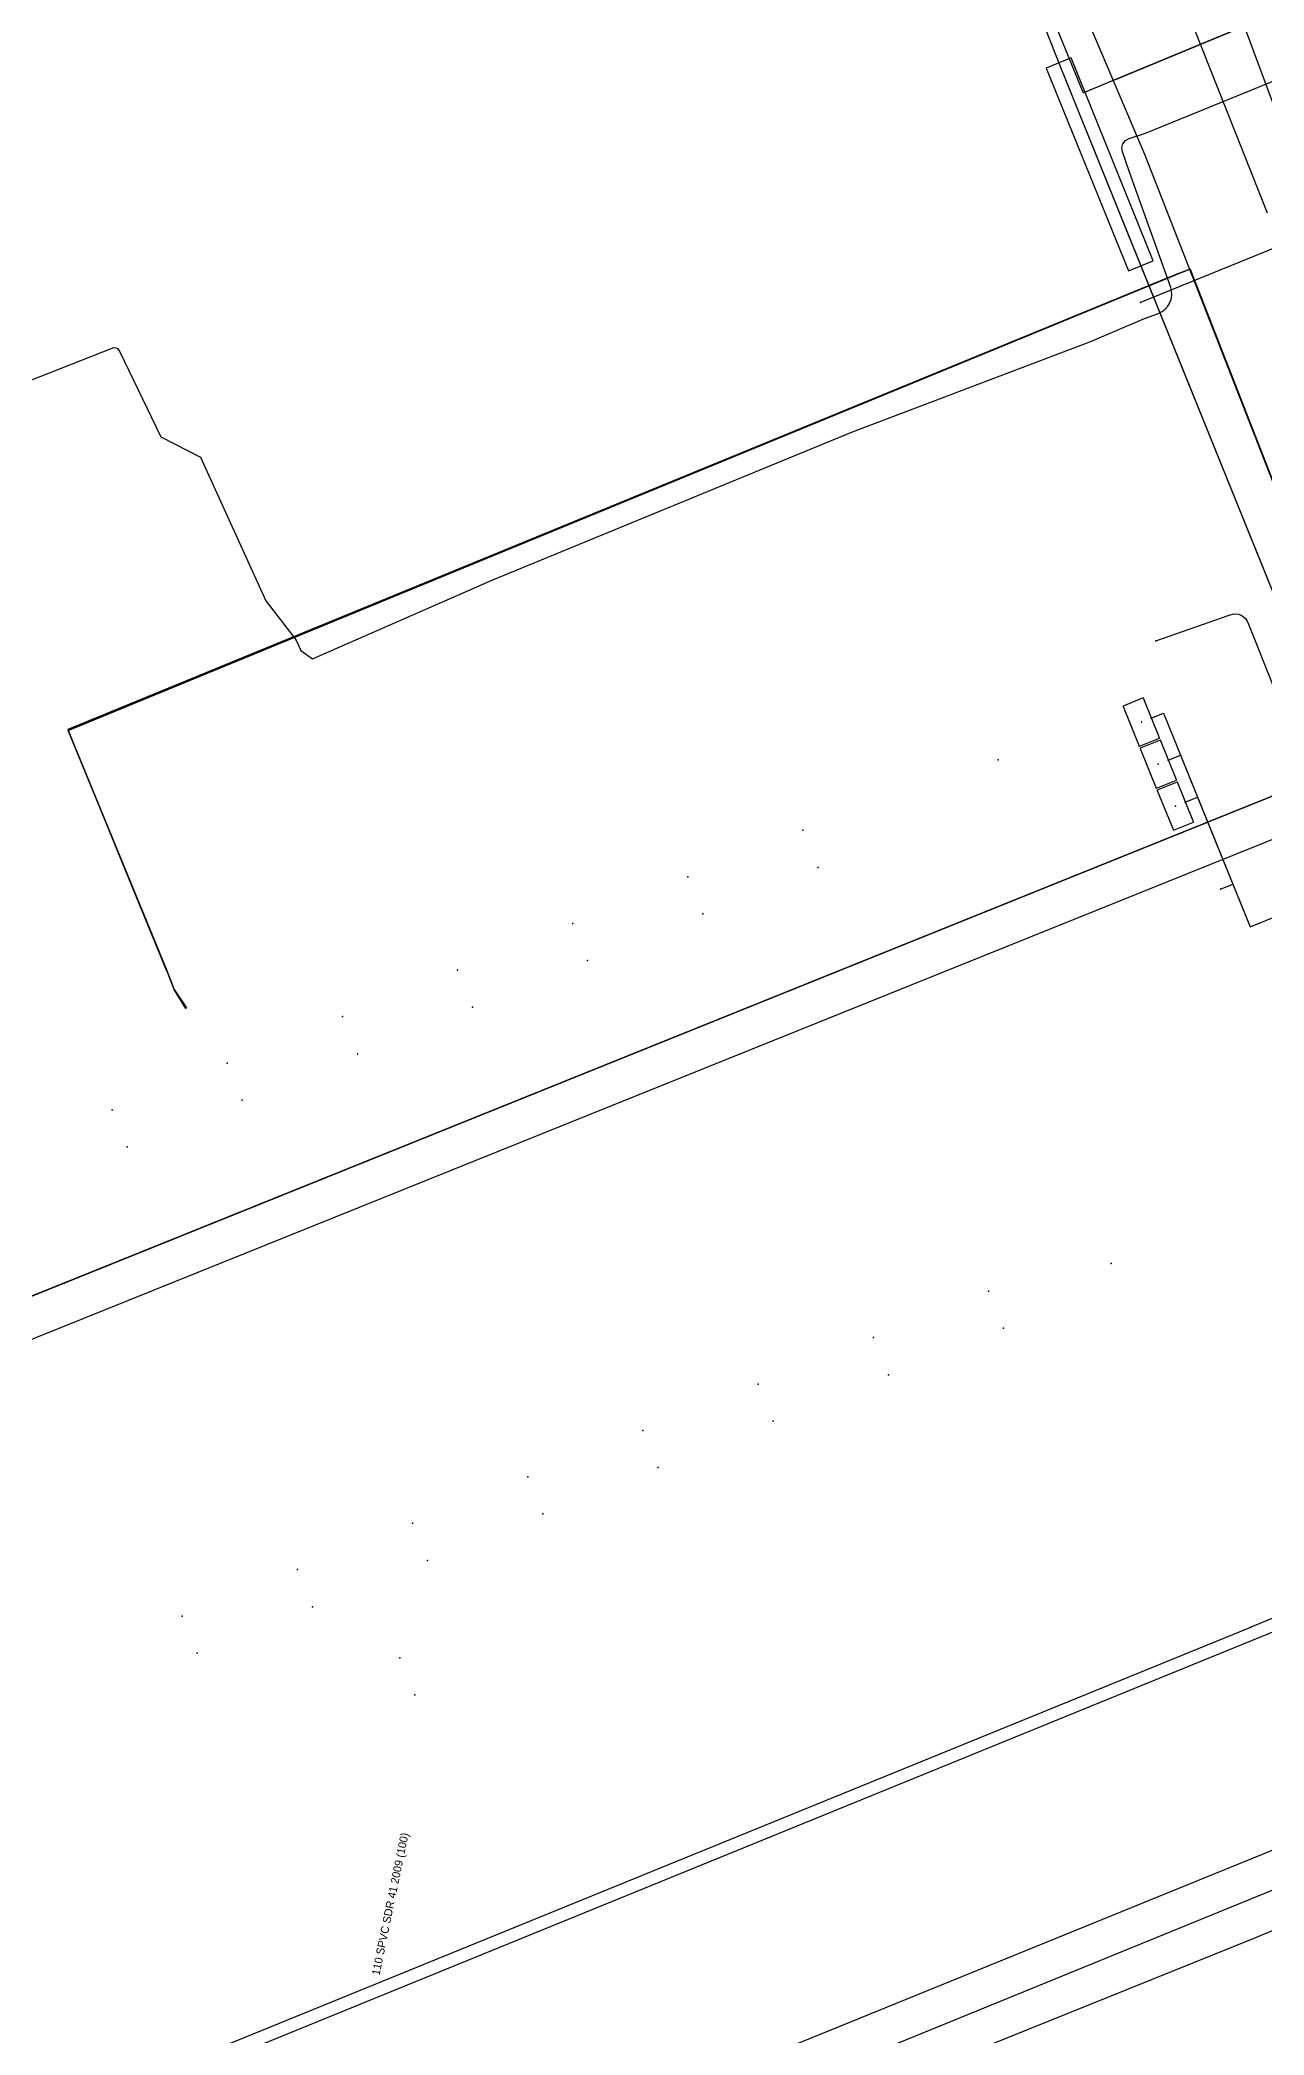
# Model space of a CAD drawing. Header units: metres. Extents: x -529 to 260, y -315 to 217.
# Drawn here: x -425.2 to -379.3, y -245.4 to -170.6 of the extents above; entities that cross this region are included whole.
import ezdxf

# ---------------------------------------------------------------- set-up
doc = ezdxf.new("R2010")
doc.units = ezdxf.units.M
for name, color, linetype, true_color in [('GM0772_GWA_Rioolleiding', 7, 'Continuous', 0xba38a8), ('KL1001_WAT_Mantelbuis', 7, 'Continuous', 0x0000ff), ('KL1001_WAT_Waterleiding', 7, 'Continuous', 0x0000ff), ('KL1011_DAT_Duct', 7, 'Continuous', 0x00ff00), ('KL1011_DAT_ExtraGeometrie', 7, 'Continuous', 0x00ff00), ('KL1011_DAT_Kabelbed', 7, 'Continuous', 0x00ff00), ('KL1011_DAT_Kast', 7, 'Continuous', 0x00ff00), ('KL1011_DAT_Mantelbuis', 7, 'Continuous', 0x00ff00), ('KL1011_DAT_Telecommunicatiekabel', 7, 'Continuous', 0x00ff00), ('KL1031_ELS_Appurtenance', 7, 'Continuous', 0x960000), ('KL1031_ELS_Elektriciteitskabel', 7, 'Continuous', 0x960000), ('KL1031_ELS_ExtraGeometrie', 7, 'Continuous', 0x960000), ('KL1031_ELS_Kast', 7, 'Continuous', 0x960000), ('KL1031_ELS_Mantelbuis', 7, 'Continuous', 0x960000), ('KL1031_GLD_Annotatie', 7, 'Continuous', 0xffffff), ('KL1031_GLD_Appurtenance', 7, 'Continuous', 0xffaf3c), ('KL1031_GLD_OlieGasChemicalienPijpleiding', 7, 'Continuous', 0xffaf3c), ('KL1049_DAT_Mantelbuis', 7, 'Continuous', 0x00ff00), ('KL1049_DAT_Telecommunicatiekabel', 7, 'Continuous', 0x00ff00), ('KL1051_DAT_Appurtenance', 7, 'Continuous', 0x00ff00), ('KL1051_DAT_Kabelbed', 7, 'Continuous', 0x00ff00)]:
    doc.layers.add(name, color=color, linetype=linetype, true_color=true_color)

msp = doc.modelspace()

# ---------------------------------------------------------------- linework, layer by layer
at = {"layer": 'GM0772_GWA_Rioolleiding', "linetype": 'CONTINUOUS'}
for points in [[(-379.161, -177.11), (-401.556, -120.63)], [(-385.214, -156.14), (-377.986, -175.607)], [(-356.544, -229.347), (-398.329, -246.355)], [(-413.21, -253.954), (-357.535, -231.21)]]:
    msp.add_lwpolyline(points, dxfattribs=at)
at = {"layer": 'KL1001_WAT_Mantelbuis', "linetype": 'CONTINUOUS'}
msp.add_lwpolyline([(-384.882, -172.111), (-378.269, -169.372)], dxfattribs=at)
at = {"layer": 'KL1001_WAT_Waterleiding', "linetype": 'CONTINUOUS'}
for points in [[(-435.044, -139.892), (-431.194, -138.336), (-425.616, -136.079), (-418.497, -133.2), (-412.042, -130.589), (-406.732, -128.441), (-403.741, -129.555), (-402.328, -132.997), (-399.617, -139.6), (-396.641, -146.847), (-394.079, -153.088), (-391.227, -160.034), (-389.18, -165.022), (-387.393, -169.371), (-386.061, -172.597), (-384.837, -172.093), (-381.275, -170.615), (-376.513, -168.645)], [(-442.386, -256.162), (-411.4, -243.523), (-374.024, -228.282)]]:
    msp.add_lwpolyline(points, dxfattribs=at)
at = {"layer": 'KL1011_DAT_Duct', "linetype": 'CONTINUOUS'}
for points in [[(-396.566, -147.173), (-386.946, -171.576)], [(-386.946, -171.576), (-383.943, -178.993)], [(-386.946, -171.576), (-383.943, -178.993)], [(-383.943, -178.993), (-374.652, -201.942), (-375.115, -202.131)]]:
    msp.add_lwpolyline(points, dxfattribs=at)
at = {"layer": 'KL1011_DAT_ExtraGeometrie', "linetype": 'CONTINUOUS'}
msp.add_lwpolyline([(-386.52, -171.295), (-387.447, -171.671), (-384.369, -179.274), (-383.442, -178.898), (-386.52, -171.295)], close=True, dxfattribs=at)
at = {"layer": 'KL1011_DAT_Kabelbed', "linetype": 'CONTINUOUS'}
for points in [[(-396.566, -147.173), (-386.946, -171.576)], [(-386.946, -171.576), (-383.943, -178.993)], [(-383.943, -178.993), (-374.652, -201.942), (-375.115, -202.131)]]:
    msp.add_lwpolyline(points, dxfattribs=at)
at = {"layer": 'KL1011_DAT_Kast'}
msp.add_point((-389.253, -197.605), dxfattribs=at)
at = {"layer": 'KL1011_DAT_Mantelbuis', "linetype": 'CONTINUOUS'}
msp.add_lwpolyline([(-386.946, -171.576), (-383.943, -178.993)], dxfattribs=at)
at = {"layer": 'KL1011_DAT_Telecommunicatiekabel', "linetype": 'CONTINUOUS'}
msp.add_lwpolyline([(-385.142, -140.534), (-385.175, -140.572), (-387.719, -141.607), (-387.072, -143.198), (-387.142, -143.4), (-396.566, -147.173), (-386.946, -171.576), (-374.652, -201.942), (-375.115, -202.131)], dxfattribs=at)
at = {"layer": 'KL1031_ELS_Appurtenance'}
for p in [(-384.331, -175.578), (-415.575, -193.121), (-383.343, -193.137), (-383.513, -196.037), (-382.878, -197.614), (-382.239, -199.189), (-396.569, -200.243), (-396.009, -201.635), (-400.886, -201.99), (-380.919, -202.452), (-400.325, -203.381), (-405.203, -203.735), (-409.519, -205.482), (-404.642, -205.127), (-408.958, -206.873), (-413.835, -207.228), (-413.275, -208.619), (-418.151, -208.974), (-422.467, -210.72), (-417.591, -210.365), (-421.907, -212.111), (-385.01, -216.477), (-389.61, -217.521), (-389.049, -218.912), (-393.929, -219.26), (-398.248, -221), (-393.368, -220.652), (-402.567, -222.74), (-397.687, -222.392), (-402.007, -224.131), (-406.885, -224.479), (-411.205, -226.218), (-406.325, -225.87), (-415.524, -227.958), (-410.644, -227.61), (-414.963, -229.35), (-419.842, -229.698), (-419.282, -231.089), (-411.683, -231.263), (-411.123, -232.654)]:
    msp.add_point(p, dxfattribs=at)
at = {"layer": 'KL1031_ELS_Elektriciteitskabel', "linetype": 'CONTINUOUS'}
for points in [[(-384.331, -175.578), (-384.595, -174.816), (-384.615, -174.663), (-384.575, -174.513), (-384.48, -174.391), (-384.344, -174.315), (-383.729, -174.115), (-377.227, -171.467), (-377.143, -171.423), (-377.048, -171.42), (-376.961, -171.457), (-376.896, -171.528), (-375.958, -173.229), (-374.921, -174.883), (-371.638, -182.532), (-370.937, -184.925), (-370.112, -187.268)], [(-415.575, -193.121), (-415.396, -193.504), (-414.955, -193.817), (-408.197, -190.853), (-394.717, -185.308), (-385.82, -181.93), (-383.763, -181.062), (-383.236, -180.867), (-383.107, -180.801), (-382.991, -180.713), (-382.894, -180.603), (-382.82, -180.478), (-382.769, -180.34), (-382.745, -180.195), (-382.748, -180.047), (-382.777, -179.902), (-384.331, -175.578)], [(-444.799, -189.827), (-443.186, -190.198), (-442.761, -190.158), (-422.4, -182.153), (-422.276, -182.171), (-422.19, -182.28), (-420.644, -185.5), (-419.156, -186.258), (-416.702, -191.638), (-415.575, -193.121)], [(-383.343, -193.137), (-380.593, -192.184), (-380.467, -192.149), (-380.351, -192.136), (-380.244, -192.145), (-380.148, -192.176), (-380.062, -192.229), (-379.986, -192.304), (-379.92, -192.4), (-379.863, -192.518), (-378.072, -197.034)], [(-383.513, -196.037), (-383.05, -195.85), (-379.806, -203.869), (-375.355, -202.067), (-375.562, -201.557), (-374.159, -200.988), (-374.03, -200.955), (-373.897, -200.946), (-373.764, -200.963), (-373.638, -201.005), (-373.522, -201.07), (-373.42, -201.156), (-373.337, -201.26), (-373.275, -201.379), (-372.408, -203.515), (-372.349, -203.793), (-372.368, -204.074), (-372.483, -204.625)], [(-382.878, -197.614), (-382.413, -197.426), (-379.806, -203.869), (-375.355, -202.067), (-375.149, -202.577), (-374.093, -202.148), (-373.233, -202.986), (-372.861, -203.699), (-372.634, -204.254)], [(-441.019, -223.963), (-379.041, -198.995), (-376.808, -197.988), (-375.87, -197.601), (-375.75, -197.594), (-375.633, -197.623), (-375.53, -197.684), (-375.45, -197.773), (-374.172, -200.955), (-373.601, -202.277), (-372.861, -203.699), (-368.996, -213.135)], [(-438.275, -222.858), (-379.041, -198.995), (-376.808, -197.988), (-375.87, -197.601), (-375.75, -197.594), (-375.633, -197.623), (-375.53, -197.684), (-375.45, -197.773), (-374.172, -200.955), (-373.601, -202.277), (-372.861, -203.699), (-368.996, -213.135)], [(-374.617, -199.848), (-374.915, -199.107), (-374.991, -199.023), (-375.164, -198.867), (-375.367, -198.751), (-375.591, -198.682), (-375.825, -198.662), (-376.123, -198.684), (-376.415, -198.743), (-376.596, -198.796), (-376.818, -198.841), (-377.036, -198.84), (-377.247, -198.792), (-377.66, -198.607), (-377.869, -198.571), (-378.079, -198.588), (-378.293, -198.657), (-379.041, -198.995), (-436.331, -222.074)], [(-374.564, -198.906), (-374.693, -198.576), (-374.755, -198.467), (-374.836, -198.404), (-374.938, -198.387), (-375.06, -198.416), (-375.184, -198.477), (-375.291, -198.556), (-375.38, -198.655), (-375.452, -198.773), (-375.578, -199.02), (-375.667, -199.154), (-375.787, -199.263), (-376.076, -199.422), (-434.84, -223.091)], [(-382.239, -199.189), (-381.776, -199.002), (-379.806, -203.869), (-375.355, -202.067), (-375.149, -202.577), (-374.093, -202.148), (-373.233, -202.986)], [(-380.919, -202.452), (-380.455, -202.264), (-379.806, -203.869), (-375.355, -202.067), (-375.562, -201.557), (-375.143, -201.387), (-374.949, -201.346), (-374.317, -201.263), (-374.209, -201.283), (-374.109, -201.324), (-374.023, -201.385), (-373.954, -201.462), (-373.601, -202.277)]]:
    msp.add_lwpolyline(points, dxfattribs=at)
at = {"layer": 'KL1031_ELS_ExtraGeometrie', "linetype": 'CONTINUOUS'}
for points in [[(-383.205, -196.784), (-383.204, -196.775), (-383.806, -195.287), (-383.816, -195.285), (-384.562, -195.588), (-384.564, -195.599), (-383.961, -197.086), (-383.951, -197.088), (-383.206, -196.785), (-383.205, -196.784)], [(-382.57, -198.362), (-382.569, -198.352), (-383.171, -196.863), (-383.181, -196.861), (-383.926, -197.164), (-383.928, -197.174), (-383.327, -198.662), (-383.317, -198.664), (-382.571, -198.362), (-382.57, -198.362)], [(-381.929, -199.936), (-381.928, -199.926), (-382.535, -198.441), (-382.545, -198.439), (-383.289, -198.744), (-383.291, -198.754), (-382.685, -200.24), (-382.674, -200.241), (-381.93, -199.936), (-381.929, -199.936)]]:
    msp.add_lwpolyline(points, close=True, dxfattribs=at)
at = {"layer": 'KL1031_ELS_Kast'}
for p in [(-383.884, -196.187), (-383.248, -197.763), (-382.609, -199.34)]:
    msp.add_point(p, dxfattribs=at)
at = {"layer": 'KL1031_ELS_Mantelbuis', "linetype": 'CONTINUOUS'}
msp.add_lwpolyline([(-383.729, -174.115), (-377.227, -171.467)], dxfattribs=at)
at = {"layer": 'KL1031_GLD_Appurtenance'}
msp.add_point((-379.786, -230.12), dxfattribs=at)
at = {"layer": 'KL1031_GLD_OlieGasChemicalienPijpleiding', "linetype": 'CONTINUOUS'}
for points in [[(-238.448, -172.749), (-356.44, -220.608), (-379.786, -230.12)], [(-434.464, -292.311), (-448.423, -258.084), (-379.786, -230.12)]]:
    msp.add_lwpolyline(points, dxfattribs=at)
at = {"layer": 'KL1049_DAT_Mantelbuis', "linetype": 'CONTINUOUS'}
msp.add_lwpolyline([(-382.468, -179.356), (-403.068, -187.814), (-424.129, -196.461), (-422.187, -201.216), (-420.434, -205.509)], dxfattribs=at)
at = {"layer": 'KL1049_DAT_Telecommunicatiekabel', "linetype": 'CONTINUOUS'}
for points in [[(-374.739, -201.171), (-374.38, -198.866), (-383.751, -174.918), (-388.207, -164.446), (-395.725, -143.791), (-402.112, -128.648), (-402.975, -127.499), (-404.031, -127.022), (-405.343, -126.646), (-406.173, -126.735), (-411.89, -128.965), (-414.352, -123.276), (-416.844, -124.237), (-416.894, -121.858)], [(-419.7, -206.926), (-420.144, -206.206), (-420.417, -205.5), (-424.123, -196.508), (-382.418, -179.348), (-382.055, -179.207), (-374.379, -198.862), (-374.737, -201.176)], [(-419.684, -206.921), (-420.144, -206.206), (-420.417, -205.5), (-424.123, -196.508), (-382.418, -179.348), (-382.055, -179.207), (-374.379, -198.862), (-374.737, -201.176)], [(-374.737, -201.176), (-374.379, -198.862), (-382.055, -179.207), (-382.418, -179.348), (-424.123, -196.508), (-420.417, -205.5), (-420.144, -206.206), (-419.679, -206.904)], [(-419.678, -206.905), (-420.144, -206.206), (-420.417, -205.5), (-424.123, -196.508), (-382.418, -179.348), (-382.055, -179.207), (-374.379, -198.862), (-374.737, -201.176)]]:
    msp.add_lwpolyline(points, dxfattribs=at)
at = {"layer": 'KL1051_DAT_Appurtenance'}
msp.add_point((-383.916, -180.466), dxfattribs=at)
at = {"layer": 'KL1051_DAT_Kabelbed', "linetype": 'CONTINUOUS'}
for points in [[(-372.792, -175.941), (-383.916, -180.466)], [(-414.567, -259.234), (-409.624, -253.851), (-379.654, -241.77), (-362.078, -234.398), (-350.929, -229.746), (-349.539, -229.18), (-349.076, -228.992), (-291.712, -205.326)]]:
    msp.add_lwpolyline(points, dxfattribs=at)

# ---------------------------------------------------------------- texts
at = {"layer": 'KL1031_GLD_Annotatie', "insert": (-412.358, -243.201), "char_height": 0.3, "attachment_point": 7, "rotation": 78.363}
msp.add_mtext('110 SPVC SDR 41 2009 (100)', dxfattribs=at)

doc.saveas('drawing.dxf')
